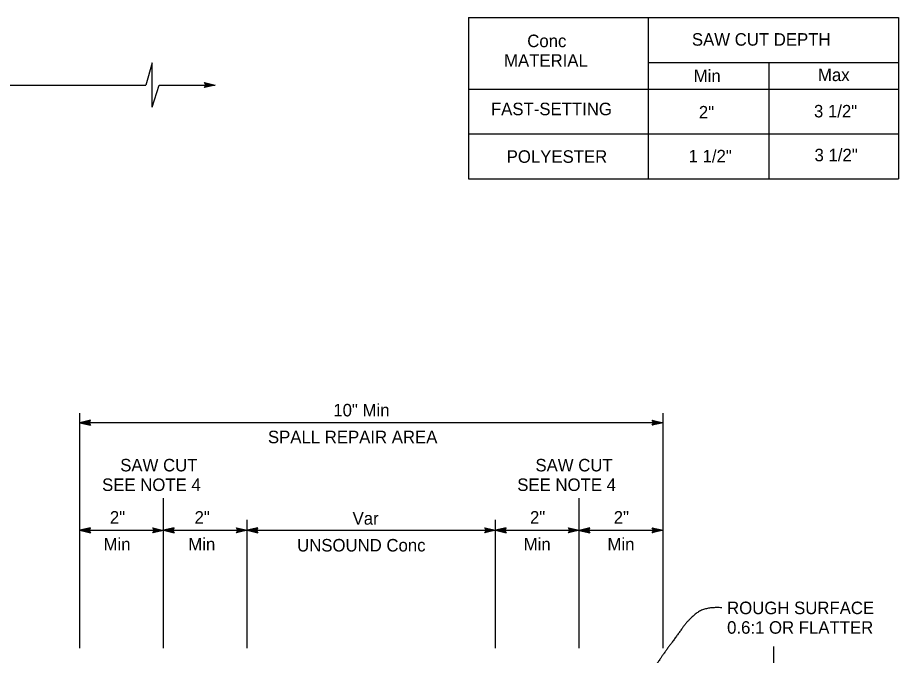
# Model space of a CAD drawing. Extents: x -893 to 867, y -474 to 712.
# Drawn here: x 61 to 553.2, y -84.1 to 272.4 of the extents above; entities that cross this region are included whole.
import ezdxf

# ---------------------------------------------------------------- set-up
doc = ezdxf.new("R2010")
doc.units = 0
for name, color, linetype in [('56 Stage 3 Anno', 7, 'Continuous'), ('57 Undefined', 7, 'Continuous'), ('60 Nongeo Data', 7, 'Continuous')]:
    doc.layers.add(name, color=color, linetype=linetype)

msp = doc.modelspace()

# ---------------------------------------------------------------- linework, layer by layer
at = {"layer": '56 Stage 3 Anno'}
for p, q in [((166.17, 234.77), (165.37, 236.11)), ((165.37, 236.11), (165.37, 236.11)), ((165.37, 236.11), (171.37, 234.77)), ((171.37, 234.77), (165.37, 233.44)), ((165.37, 233.44), (166.17, 234.77)), ((165.37, 233.44), (165.37, 233.44)), ((165.59, 235.75), (169.99, 234.77)), ((169.98, 234.76), (165.6, 233.8)), ((168.61, 234.77), (165.78, 234.14)), ((165.82, 235.39), (168.61, 234.77)), ((166, 235.05), (167.22, 234.77)), ((167.22, 234.77), (166.02, 234.5)), ((171.37, 234.77), (171.37, 234.77)), ((95.71, -79.97), (95.71, 51.31)), ((421.65, -79.97), (421.65, 51.31)), ((421.65, 46.02), (95.71, 46.02)), ((95.71, 46.02), (95.71, 46.02)), ((101.71, 47.36), (101.71, 47.36)), ((101.71, 44.69), (101.71, 44.69)), ((415.65, 47.36), (415.65, 47.36)), ((415.65, 44.69), (415.65, 44.69)), ((421.65, 46.02), (421.65, 46.02)), ((142.5, -79.97), (142.5, 3.87)), ((374.86, -79.97), (374.86, 3.87)), ((189.29, -79.97), (189.29, -8.24)), ((328.06, -79.97), (328.06, -8.24)), ((95.71, -14.15), (421.65, -14.15)), ((95.71, -14.15), (95.71, -14.15)), ((101.71, -12.81), (101.71, -12.81)), ((136.53, -12.82), (136.53, -12.82)), ((142.5, -14.15), (142.5, -14.15)), ((142.53, -14.16), (142.53, -14.16)), ((148.5, -12.81), (148.5, -12.81)), ((183.29, -12.81), (183.29, -12.81)), ((189.29, -14.15), (189.29, -14.15)), ((189.29, -14.15), (189.29, -14.15)), ((195.29, -12.81), (195.29, -12.81)), ((322.06, -12.81), (322.06, -12.81)), ((328.06, -14.15), (328.06, -14.15)), ((328.06, -14.15), (328.06, -14.15)), ((334.06, -12.81), (334.06, -12.81)), ((368.86, -12.81), (368.86, -12.81)), ((374.83, -14.16), (374.83, -14.16)), ((374.86, -14.15), (374.86, -14.15)), ((380.83, -12.82), (380.83, -12.82)), ((415.65, -12.81), (415.65, -12.81)), ((421.65, -14.15), (421.65, -14.15)), ((101.71, -15.48), (101.71, -15.48)), ((136.53, -15.49), (136.53, -15.49)), ((148.5, -15.48), (148.5, -15.48)), ((183.29, -15.48), (183.29, -15.48)), ((195.29, -15.48), (195.29, -15.48)), ((322.06, -15.48), (322.06, -15.48)), ((334.06, -15.48), (334.06, -15.48)), ((368.86, -15.48), (368.86, -15.48)), ((380.83, -15.49), (380.83, -15.49)), ((415.65, -15.48), (415.65, -15.48))]:
    msp.add_line(p, q, dxfattribs=at)
for points in [[(101.71, 47.36), (95.71, 46.02), (101.71, 44.69), (101.5, 45.05), (97.1, 46.02), (101.5, 47.01), (101.29, 46.65), (98.47, 46.02), (101.28, 45.4), (101.07, 45.75), (99.85, 46.02), (101.07, 46.3), (100.91, 46.02), (101.71, 44.69), (100.91, 46.02)], [(415.65, 47.36), (421.65, 46.02), (415.65, 44.69), (415.86, 45.05), (420.26, 46.02), (415.86, 47.01), (416.07, 46.65), (418.88, 46.02), (416.07, 45.4), (416.29, 45.75), (417.5, 46.02), (416.28, 46.3), (416.45, 46.02), (415.65, 44.69), (416.45, 46.02)], [(101.71, -12.81), (95.71, -14.15), (101.71, -15.48), (101.5, -15.13), (97.1, -14.16), (101.5, -13.17), (101.29, -13.52), (98.47, -14.15), (101.28, -14.77), (101.07, -14.42), (99.85, -14.15), (101.07, -13.88), (100.91, -14.15), (101.71, -15.48), (100.91, -14.15)], [(136.53, -12.82), (142.53, -14.16), (136.53, -15.49), (136.74, -15.13), (141.14, -14.16), (136.74, -13.17), (136.95, -13.53), (139.76, -14.16), (136.95, -14.78), (137.17, -14.42), (138.38, -14.15), (137.16, -13.88), (137.33, -14.16), (136.53, -15.49), (137.33, -14.16)], [(148.5, -12.81), (142.5, -14.15), (148.5, -15.48), (148.29, -15.13), (143.89, -14.16), (148.29, -13.17), (148.08, -13.52), (145.26, -14.15), (148.07, -14.77), (147.86, -14.42), (146.65, -14.15), (147.87, -13.88), (147.7, -14.15), (148.5, -15.48), (147.7, -14.15)], [(183.29, -12.81), (189.29, -14.15), (183.29, -15.48), (183.51, -15.13), (187.9, -14.16), (183.51, -13.17), (183.72, -13.52), (186.53, -14.15), (183.72, -14.77), (183.93, -14.42), (185.15, -14.15), (183.93, -13.88), (184.09, -14.15), (183.29, -15.48), (184.09, -14.15)], [(195.29, -12.81), (189.29, -14.15), (195.29, -15.48), (195.08, -15.13), (190.68, -14.16), (195.08, -13.17), (194.87, -13.52), (192.06, -14.15), (194.87, -14.77), (194.65, -14.42), (193.44, -14.15), (194.66, -13.88), (194.49, -14.15), (195.29, -15.48), (194.49, -14.15)], [(322.06, -12.81), (328.06, -14.15), (322.06, -15.48), (322.28, -15.13), (326.67, -14.16), (322.28, -13.17), (322.49, -13.52), (325.3, -14.15), (322.49, -14.77), (322.7, -14.42), (323.92, -14.15), (322.7, -13.88), (322.86, -14.15), (322.06, -15.48), (322.86, -14.15)], [(334.06, -12.81), (328.06, -14.15), (334.06, -15.48), (333.85, -15.13), (329.45, -14.16), (333.85, -13.17), (333.64, -13.52), (330.83, -14.15), (333.64, -14.77), (333.42, -14.42), (332.21, -14.15), (333.43, -13.88), (333.26, -14.15), (334.06, -15.48), (333.26, -14.15)], [(368.86, -12.81), (374.86, -14.15), (368.85, -15.48), (369.07, -15.13), (373.46, -14.16), (369.07, -13.17), (369.28, -13.52), (372.09, -14.15), (369.28, -14.77), (369.5, -14.42), (370.71, -14.15), (369.49, -13.88), (369.66, -14.15), (368.85, -15.48), (369.66, -14.15)], [(380.83, -12.82), (374.83, -14.16), (380.83, -15.49), (380.62, -15.13), (376.22, -14.16), (380.62, -13.17), (380.41, -13.53), (377.59, -14.16), (380.4, -14.78), (380.19, -14.42), (378.97, -14.15), (380.19, -13.88), (380.03, -14.16), (380.83, -15.49), (380.03, -14.16)], [(415.65, -12.81), (421.65, -14.15), (415.65, -15.48), (415.86, -15.13), (420.26, -14.16), (415.86, -13.17), (416.07, -13.52), (418.88, -14.15), (416.07, -14.77), (416.29, -14.42), (417.5, -14.15), (416.28, -13.88), (416.45, -14.15), (415.65, -15.48), (416.45, -14.15)]]:
    msp.add_lwpolyline(points, close=True, dxfattribs=at)
msp.add_open_spline([(454.48, -57.44), (445.02, -56.82), (435.97, -63.92), (429.87, -72.41), (422.99, -81.73), (417.38, -90), (406.3, -106.64)], degree=2, dxfattribs=at)
at = {"layer": '60 Nongeo Data'}
for p, q in [((312.88, 272.44), (553.17, 272.44)), ((312.88, 272.44), (312.88, 182.38)), ((413.38, 272.44), (413.38, 182.38)), ((553.17, 272.44), (553.17, 182.38)), ((136.14, 247.11), (132.56, 234.77)), ((136.14, 222.38), (136.14, 247.11)), ((413.38, 247.42), (553.17, 247.42)), ((480.79, 247.42), (480.79, 182.38)), ((-627.41, 234.77), (132.56, 234.77)), ((136.14, 222.38), (140.16, 234.77)), ((140.16, 234.77), (171.37, 234.77)), ((312.88, 232.42), (553.17, 232.42)), ((312.88, 207.4), (553.17, 207.4)), ((312.88, 182.38), (553.17, 182.38)), ((483.39, -79.04), (483.39, -121.84))]:
    msp.add_line(p, q, dxfattribs=at)

# ---------------------------------------------------------------- texts
at = {"layer": '57 Undefined'}
for s, p in [('Conc', (345.78, 255.93)), ('SAW CUT DEPTH', (437.78, 256.75)), ('MATERIAL', (332.81, 244.99)), ('Min', (438.8, 236.36)), ('Max', (508.23, 236.96)), ('FAST-SETTING', (325.49, 217.89)), ('2"', (441.66, 216.06)), ('3 1/2"', (506.01, 216.65)), ('POLYESTER', (334.29, 191.28)), ('1 1/2"', (435.95, 191.53)), ('3 1/2"', (506.31, 192.13)), ('10" Min', (237.41, 49.54)), ('SPALL REPAIR AREA', (200.87, 34.54)), ('SAW CUT', (118.32, 18.78)), ('SAW CUT', (350.35, 18.78)), ('SEE NOTE 4', (108.17, 7.84)), ('SEE NOTE 4', (340.2, 7.84)), ('2"', (112.54, -10.42)), ('2"', (159.88, -10.42)), ('Var', (248.18, -10.98)), ('2"', (347.31, -10.42)), ('2"', (394.1, -10.42)), ('Min', (109.02, -25.42)), ('Min', (156.36, -25.42)), ('UNSOUND Conc', (217.16, -25.98)), ('Min', (343.8, -25.42)), ('Min', (390.59, -25.42))]:
    msp.add_text(s, height=7, dxfattribs=at).set_placement(p)
for s, p in [('ROUGH SURFACE', (457.45, -61.01)), ('0.6:1 OR FLATTER', (457.45, -71.95))]:
    msp.add_text(s, height=7, rotation=0.0068, dxfattribs=at).set_placement(p)

doc.saveas('drawing.dxf')
